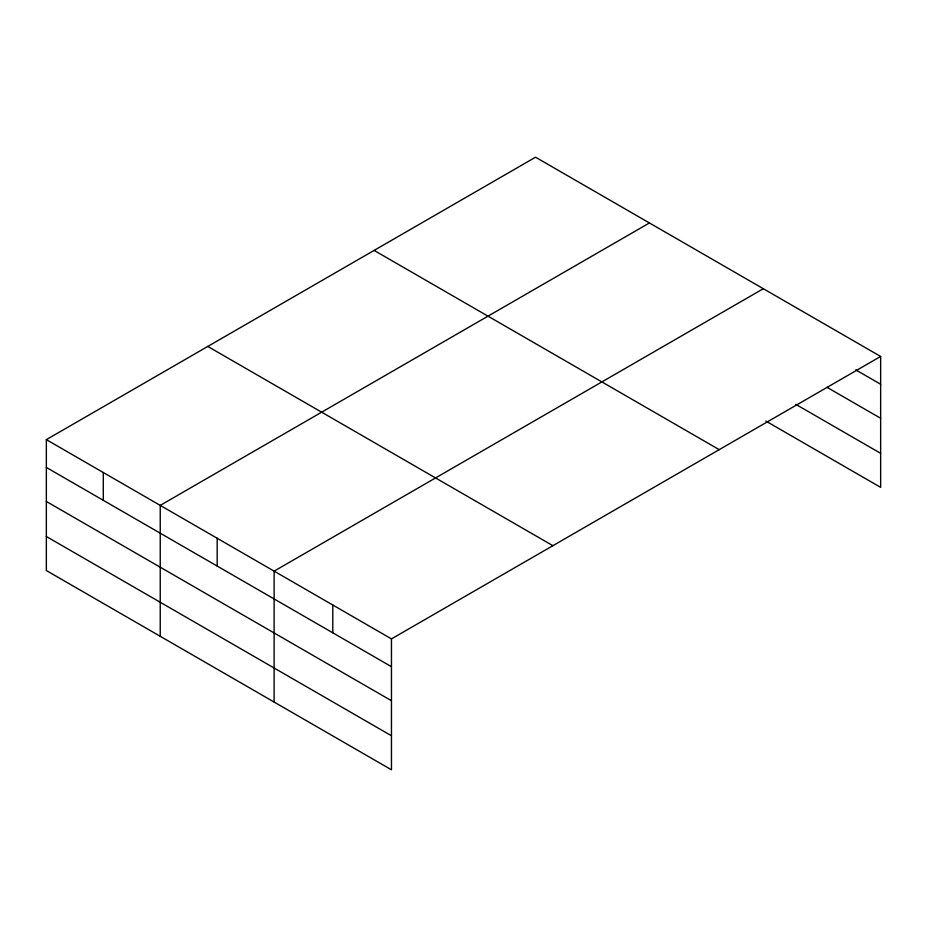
<?xml version="1.0" encoding="UTF-8"?>
<svg xmlns="http://www.w3.org/2000/svg" width="927" height="927" viewBox="0 0 927 927"><rect width="100%" height="100%" fill="white"/><g stroke="black" fill="none" stroke-linecap="round" stroke-linejoin="round"><path stroke-width="1.39" d="M880.65 356.455L535.539 157.208L46.35 439.641L46.35 570.545L391.461 769.792L391.461 638.888L880.65 356.455L880.65 487.359L765.806 421.055M649.421 222.955L160.232 505.389L160.232 636.293M763.315 288.714L274.125 571.148L274.125 702.052M855.679 369.838L880.65 384.253M826.977 387.289L880.65 418.274M795.772 404.323L880.65 453.338M374.102 250.406L719.213 449.653M207.787 346.443L552.898 545.69M46.35 439.641L391.461 638.888M46.35 467.44L391.461 666.687M46.35 501.461L391.461 700.708M46.35 536.513L391.461 735.76M332.793 605.018L332.793 632.817M217.185 538.263L217.185 566.061M103.291 472.515L103.291 500.313"/></g></svg>
